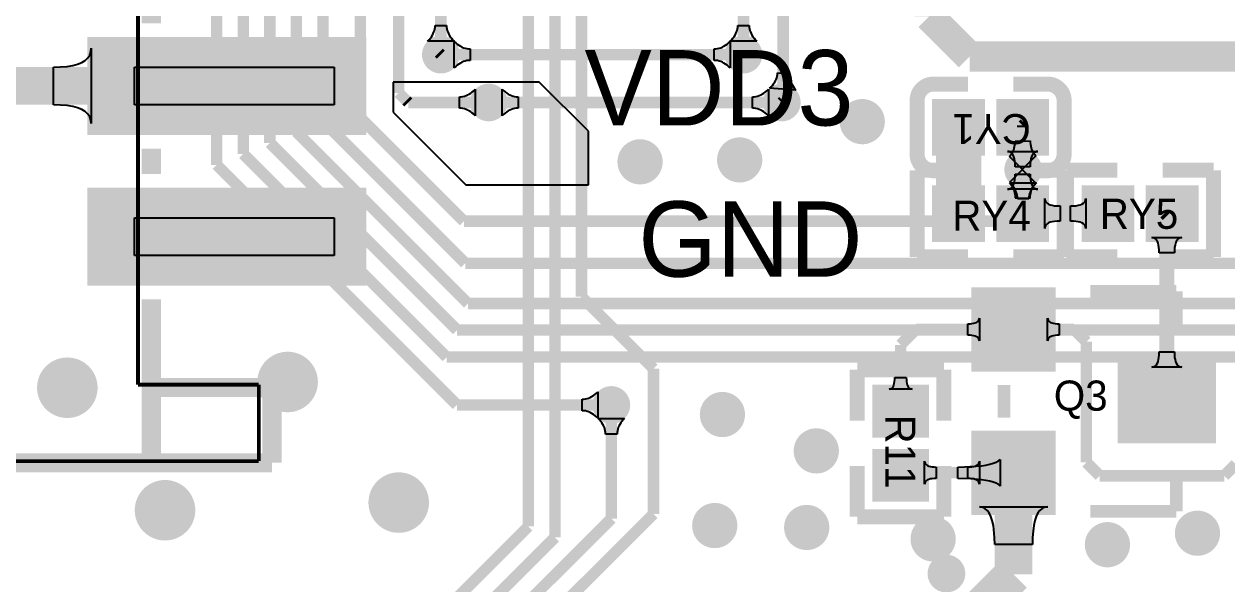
# Model space of a CAD drawing. Extents: x 53.3 to 135, y 28 to 125.4.
# Drawn here: x 81.14 to 97.09, y 59.4 to 66.83 of the extents above; entities that cross this region are included whole.
import ezdxf

# ---------------------------------------------------------------- set-up
doc = ezdxf.new("R2010")
doc.units = 0
doc.header["$MEASUREMENT"] = 0
for name, color, linetype in [('BOTTOMLAYER', 5, 'CONTINUOUS'), ('BOTTOMSOLDER', 6, 'CONTINUOUS'), ('MECHANICAL15', 56, 'CONTINUOUS'), ('MULTILAYER', 9, 'CONTINUOUS'), ('TOPLAYER', 1, 'CONTINUOUS'), ('TOPOVERLAY', 2, 'CONTINUOUS'), ('TOPPASTE', 8, 'CONTINUOUS'), ('TOPSOLDER', 216, 'CONTINUOUS')]:
    doc.layers.add(name, color=color, linetype=linetype)

msp = doc.modelspace()

# ---------------------------------------------------------------- linework, layer by layer
at = {"layer": 'BOTTOMLAYER'}
for p, q in [((86.843337, 66.245999), (86.843337, 66.596001)), ((86.843337, 66.596001), (86.8629, 66.57719)), ((86.8629, 66.57719), (86.882773, 66.56036)), ((86.882773, 66.56036), (86.902958, 66.545511)), ((86.902958, 66.545511), (86.923456, 66.532641)), ((86.923456, 66.532641), (86.944263, 66.521752)), ((86.944263, 66.521752), (86.965381, 66.512841)), ((90.377419, 66.512841), (90.398536, 66.521752)), ((90.398536, 66.521752), (90.419344, 66.532641)), ((90.419344, 66.532641), (90.439842, 66.545511)), ((90.439842, 66.545511), (90.460027, 66.56036)), ((90.460027, 66.56036), (90.4799, 66.57719)), ((90.4799, 66.57719), (90.499463, 66.596001)), ((90.499463, 66.596001), (90.499463, 66.245999)), ((86.965381, 66.512841), (86.986811, 66.50591)), ((86.986811, 66.50591), (87.008551, 66.500962)), ((87.008551, 66.500962), (87.030603, 66.49799)), ((87.030603, 66.49799), (87.052968, 66.497002)), ((87.052968, 66.497002), (87.052968, 66.344998)), ((90.289832, 66.497002), (90.312197, 66.49799)), ((90.289832, 66.344998), (90.289832, 66.497002)), ((90.312197, 66.49799), (90.334249, 66.500962)), ((90.334249, 66.500962), (90.355989, 66.50591)), ((90.355989, 66.50591), (90.377419, 66.512841)), ((86.8629, 66.26481), (86.843337, 66.245999)), ((86.882773, 66.28164), (86.8629, 66.26481)), ((86.902958, 66.296489), (86.882773, 66.28164)), ((86.923456, 66.309359), (86.902958, 66.296489)), ((86.944263, 66.320248), (86.923456, 66.309359)), ((86.965381, 66.329159), (86.944263, 66.320248)), ((86.986811, 66.33609), (86.965381, 66.329159)), ((87.008551, 66.341038), (86.986811, 66.33609)), ((87.030603, 66.34401), (87.008551, 66.341038)), ((87.052968, 66.344998), (87.030603, 66.34401)), ((90.312197, 66.34401), (90.289832, 66.344998)), ((90.334249, 66.341038), (90.312197, 66.34401)), ((90.355989, 66.33609), (90.334249, 66.341038)), ((90.377419, 66.329159), (90.355989, 66.33609)), ((90.398536, 66.320248), (90.377419, 66.329159)), ((90.419344, 66.309359), (90.398536, 66.320248)), ((90.439842, 66.296489), (90.419344, 66.309359)), ((90.460027, 66.28164), (90.439842, 66.296489)), ((90.4799, 66.26481), (90.460027, 66.28164)), ((90.499463, 66.245999), (90.4799, 66.26481)), ((87.9694, 66.0562), (86.032345, 66.0562)), ((86.032345, 66.0562), (86.032345, 65.656455)), ((88.6206, 65.405), (87.9694, 66.0562)), ((87.478337, 65.610999), (87.478337, 65.961001)), ((87.478337, 65.961001), (87.4979, 65.94219)), ((87.4979, 65.94219), (87.517773, 65.92536)), ((87.517773, 65.92536), (87.537958, 65.910511)), ((87.537958, 65.910511), (87.558456, 65.897641)), ((87.558456, 65.897641), (87.579263, 65.886752)), ((87.579263, 65.886752), (87.600381, 65.877841)), ((87.600381, 65.877841), (87.621811, 65.87091)), ((90.863989, 65.87091), (90.885419, 65.877841)), ((90.885419, 65.877841), (90.906537, 65.886752)), ((90.906537, 65.886752), (90.927344, 65.897641)), ((90.927344, 65.897641), (90.947842, 65.910511)), ((90.947842, 65.910511), (90.968027, 65.92536)), ((90.968027, 65.92536), (90.9879, 65.94219)), ((90.9879, 65.94219), (91.007463, 65.961001)), ((91.007463, 65.961001), (91.007463, 65.610999)), ((87.621811, 65.87091), (87.643551, 65.865962)), ((87.643551, 65.865962), (87.665603, 65.86299)), ((87.665603, 65.86299), (87.687968, 65.862002)), ((87.687968, 65.862002), (87.687968, 65.709998)), ((90.797832, 65.862002), (90.820197, 65.86299)), ((90.797832, 65.709998), (90.797832, 65.862002)), ((90.820197, 65.86299), (90.842249, 65.865962)), ((90.842249, 65.865962), (90.863989, 65.87091)), ((86.032345, 65.656455), (86.995, 64.6938)), ((87.4979, 65.62981), (87.478337, 65.610999)), ((87.517773, 65.64664), (87.4979, 65.62981)), ((87.537958, 65.661489), (87.517773, 65.64664)), ((87.558456, 65.674359), (87.537958, 65.661489)), ((87.579263, 65.685248), (87.558456, 65.674359)), ((87.600381, 65.694159), (87.579263, 65.685248)), ((87.621811, 65.70109), (87.600381, 65.694159)), ((87.643551, 65.706038), (87.621811, 65.70109)), ((87.665603, 65.70901), (87.643551, 65.706038)), ((87.687968, 65.709998), (87.665603, 65.70901)), ((90.820197, 65.70901), (90.797832, 65.709998)), ((90.842249, 65.706038), (90.820197, 65.70901)), ((90.863989, 65.70109), (90.842249, 65.706038)), ((90.885419, 65.694159), (90.863989, 65.70109)), ((90.906537, 65.685248), (90.885419, 65.694159)), ((90.927344, 65.674359), (90.906537, 65.685248)), ((90.947842, 65.661489), (90.927344, 65.674359)), ((90.968027, 65.64664), (90.947842, 65.661489)), ((90.9879, 65.62981), (90.968027, 65.64664)), ((91.007463, 65.610999), (90.9879, 65.62981)), ((88.6206, 64.6938), (88.6206, 65.405)), ((86.995, 64.6938), (88.6206, 64.6938)), ((94.23021, 64.6989), (94.211399, 64.718463)), ((94.211399, 64.718463), (94.561401, 64.718463)), ((94.24704, 64.679027), (94.23021, 64.6989)), ((94.261889, 64.658842), (94.24704, 64.679027)), ((94.274759, 64.638344), (94.261889, 64.658842)), ((94.285648, 64.617536), (94.274759, 64.638344)), ((94.294559, 64.596419), (94.285648, 64.617536)), ((94.487152, 64.617536), (94.478241, 64.596419)), ((94.498041, 64.638344), (94.487152, 64.617536)), ((94.510911, 64.658842), (94.498041, 64.638344)), ((94.52576, 64.679027), (94.510911, 64.658842)), ((94.54259, 64.6989), (94.52576, 64.679027)), ((94.561401, 64.718463), (94.54259, 64.6989)), ((94.30149, 64.574989), (94.294559, 64.596419)), ((94.306438, 64.553249), (94.30149, 64.574989)), ((94.30941, 64.531197), (94.306438, 64.553249)), ((94.310398, 64.508832), (94.30941, 64.531197)), ((94.462402, 64.508832), (94.310398, 64.508832)), ((94.46339, 64.531197), (94.462402, 64.508832)), ((94.466362, 64.553249), (94.46339, 64.531197)), ((94.47131, 64.574989), (94.466362, 64.553249)), ((94.478241, 64.596419), (94.47131, 64.574989)), ((88.666744, 61.884441), (88.687242, 61.897311)), ((88.687242, 61.897311), (88.707427, 61.91216)), ((88.707427, 61.91216), (88.7273, 61.92899)), ((88.7273, 61.92899), (88.746863, 61.947801)), ((88.746863, 61.947801), (88.746863, 61.597799)), ((88.537232, 61.848802), (88.559597, 61.84979)), ((88.537232, 61.696798), (88.537232, 61.848802)), ((88.559597, 61.84979), (88.581649, 61.852762)), ((88.581649, 61.852762), (88.603389, 61.85771)), ((88.603389, 61.85771), (88.624819, 61.864641)), ((88.624819, 61.864641), (88.645936, 61.873552)), ((88.645936, 61.873552), (88.666744, 61.884441)), ((88.559597, 61.69581), (88.537232, 61.696798)), ((88.581649, 61.692838), (88.559597, 61.69581)), ((88.603389, 61.68789), (88.581649, 61.692838)), ((88.624819, 61.680959), (88.603389, 61.68789)), ((88.645936, 61.672048), (88.624819, 61.680959)), ((88.666744, 61.661159), (88.645936, 61.672048)), ((88.687242, 61.648289), (88.666744, 61.661159)), ((88.707427, 61.63344), (88.687242, 61.648289)), ((88.7273, 61.61661), (88.707427, 61.63344)), ((88.746863, 61.597799), (88.7273, 61.61661))]:
    msp.add_line(p, q, dxfattribs=at)
at = {"layer": 'BOTTOMLAYER', "const_width": 0.152001}
for points in [[(83.693, 64.957998), (83.693, 85.4456)], [(84.045001, 65.103799), (84.045001, 85.299799)], [(84.397002, 65.2496), (84.397002, 85.153998)], [(84.749002, 65.395401), (84.749002, 85.008197)], [(85.101003, 65.541202), (85.101003, 84.862396)], [(85.598, 65.5828), (85.598, 84.455)], [(86.6394, 66.4464), (86.6648, 66.421)], [(86.6648, 66.421), (90.678, 66.421)], [(87.2998, 65.786), (91.186, 65.786)], [(85.101003, 65.541202), (86.989806, 63.6524)], [(85.598, 65.5828), (86.9696, 64.2112)], [(84.749002, 65.395401), (87.025404, 63.119)], [(84.397002, 65.2496), (86.879603, 62.766999)], [(84.045001, 65.103799), (86.741, 62.4078)], [(83.693, 64.957998), (86.878198, 61.7728)], [(94.3864, 64.389), (94.3864, 64.897)], [(94.2086, 64.2112), (94.3864, 64.389)], [(86.9696, 64.2112), (94.2086, 64.2112)], [(86.989806, 63.6524), (107.2642, 63.6524)], [(87.025404, 63.119), (112.0648, 63.119)], [(86.879603, 62.766999), (111.705601, 62.766999)], [(86.741, 62.4078), (111.3028, 62.4078)], [(86.878198, 61.7728), (88.9254, 61.7728)]]:
    msp.add_lwpolyline(points, dxfattribs=at)
at = {"layer": 'BOTTOMLAYER'}
for points, const_width in [([(86.539802, 66.421, 1), (86.789798, 66.421, 1)], 0.249999), ([(90.553002, 66.421, 1), (90.802998, 66.421, 1)], 0.249999), ([(87.174802, 65.786, 1), (87.424798, 65.786, 1)], 0.249999), ([(91.061002, 65.786, 1), (91.310998, 65.786, 1)], 0.249999), ([(92.1028, 65.532, 1), (92.4028, 65.532, 1)], 0.299999), ([(89.1564, 64.9986, 1), (89.4564, 64.9986, 1)], 0.299999), ([(90.4772, 65.024, 1), (90.7772, 65.024, 1)], 0.299999), ([(93.404601, 64.8716, 1), (93.654598, 64.8716, 1)], 0.249999), ([(94.261402, 64.897, 1), (94.511398, 64.897, 1)], 0.249999), ([(84.4828, 62.0776, 1), (84.7828, 62.0776, 1)], 0.299999), ([(81.5618, 62.0014, 1), (81.8618, 62.0014, 1)], 0.299999), ([(88.800402, 61.7728, 1), (89.050398, 61.7728, 1)], 0.249999), ([(90.2486, 61.6458, 1), (90.5486, 61.6458, 1)], 0.299999), ([(91.4932, 61.1632, 1), (91.7932, 61.1632, 1)], 0.299999), ([(85.956, 60.4774, 1), (86.256, 60.4774, 1)], 0.299999), ([(82.8572, 60.3758, 1), (83.1572, 60.3758, 1)], 0.299999), ([(90.147, 60.1726, 1), (90.447, 60.1726, 1)], 0.299999), ([(91.3662, 60.1472, 1), (91.6662, 60.1472, 1)], 0.299999), ([(93.0426, 59.9948, 1), (93.3426, 59.9948, 1)], 0.299999), ([(96.5478, 60.071, 1), (96.8478, 60.071, 1)], 0.299999), ([(95.354, 59.9186, 1), (95.654, 59.9186, 1)], 0.299999)]:
    msp.add_lwpolyline(points, format="xyb", close=True, dxfattribs=dict(at, const_width=const_width))
at = {"layer": 'BOTTOMSOLDER', "const_width": 0.401599}
for points in [[(81.511, 62.0014, 1), (81.9126, 62.0014, 1)], [(84.432, 62.0776, 1), (84.8336, 62.0776, 1)], [(82.8064, 60.3758, 1), (83.208, 60.3758, 1)], [(85.9052, 60.4774, 1), (86.3068, 60.4774, 1)]]:
    msp.add_lwpolyline(points, format="xyb", close=True, dxfattribs=at)
at = {"layer": 'MECHANICAL15'}
for p, q in [((82.601816, 66.255214), (85.251798, 66.255214)), ((82.601816, 65.75519), (82.601816, 66.255214)), ((85.251798, 66.255214), (85.251798, 65.75519)), ((85.251798, 65.75519), (82.601816, 65.75519)), ((82.601816, 64.255218), (85.251798, 64.255218)), ((82.601816, 63.755194), (82.601816, 64.255218)), ((85.251798, 64.255218), (85.251798, 63.755194)), ((85.251798, 63.755194), (82.601816, 63.755194))]:
    msp.add_line(p, q, dxfattribs=at)
at = {"layer": 'MECHANICAL15', "const_width": 0.0508}
for points in [[(82.649568, 62.041532), (82.649568, 71.976488)], [(82.649568, 62.041532), (84.250682, 62.041532)], [(84.250682, 61.027132), (84.250682, 62.041532)], [(76.651129, 61.027132), (84.250682, 61.027132)]]:
    msp.add_lwpolyline(points, dxfattribs=at)
at = {"layer": 'MULTILAYER'}
for points, const_width in [([(86.539802, 66.421, 1), (86.789798, 66.421, 1)], 0.249999), ([(90.553002, 66.421, 1), (90.802998, 66.421, 1)], 0.249999), ([(87.174802, 65.786, 1), (87.424798, 65.786, 1)], 0.249999), ([(91.061002, 65.786, 1), (91.310998, 65.786, 1)], 0.249999), ([(92.1028, 65.532, 1), (92.4028, 65.532, 1)], 0.299999), ([(89.1564, 64.9986, 1), (89.4564, 64.9986, 1)], 0.299999), ([(90.4772, 65.024, 1), (90.7772, 65.024, 1)], 0.299999), ([(93.404601, 64.8716, 1), (93.654598, 64.8716, 1)], 0.249999), ([(94.261402, 64.897, 1), (94.511398, 64.897, 1)], 0.249999), ([(84.4828, 62.0776, 1), (84.7828, 62.0776, 1)], 0.299999), ([(81.5618, 62.0014, 1), (81.8618, 62.0014, 1)], 0.299999), ([(88.800402, 61.7728, 1), (89.050398, 61.7728, 1)], 0.249999), ([(90.2486, 61.6458, 1), (90.5486, 61.6458, 1)], 0.299999), ([(91.4932, 61.1632, 1), (91.7932, 61.1632, 1)], 0.299999), ([(85.956, 60.4774, 1), (86.256, 60.4774, 1)], 0.299999), ([(82.8572, 60.3758, 1), (83.1572, 60.3758, 1)], 0.299999), ([(90.147, 60.1726, 1), (90.447, 60.1726, 1)], 0.299999), ([(91.3662, 60.1472, 1), (91.6662, 60.1472, 1)], 0.299999), ([(93.0426, 59.9948, 1), (93.3426, 59.9948, 1)], 0.299999), ([(96.5478, 60.071, 1), (96.8478, 60.071, 1)], 0.299999), ([(95.354, 59.9186, 1), (95.654, 59.9186, 1)], 0.299999)]:
    msp.add_lwpolyline(points, format="xyb", close=True, dxfattribs=dict(at, const_width=const_width))
at = {"layer": 'TOPLAYER'}
for p, q in [((86.540289, 66.659158), (86.553159, 66.679656)), ((86.553159, 66.679656), (86.564048, 66.700463)), ((86.564048, 66.700463), (86.572959, 66.721581)), ((86.572959, 66.721581), (86.57989, 66.743011)), ((86.57989, 66.743011), (86.584838, 66.764751)), ((86.584838, 66.764751), (86.58781, 66.786803)), ((86.58781, 66.786803), (86.588798, 66.809168)), ((86.588798, 66.809168), (86.740802, 66.809168)), ((86.740802, 66.809168), (86.74179, 66.786803)), ((86.74179, 66.786803), (86.744762, 66.764751)), ((86.744762, 66.764751), (86.74971, 66.743011)), ((86.74971, 66.743011), (86.756641, 66.721581)), ((86.756641, 66.721581), (86.765552, 66.700463)), ((86.765552, 66.700463), (86.776441, 66.679656)), ((86.776441, 66.679656), (86.789311, 66.659158)), ((90.553489, 66.659158), (90.566359, 66.679656)), ((90.566359, 66.679656), (90.577248, 66.700463)), ((90.577248, 66.700463), (90.586159, 66.721581)), ((90.586159, 66.721581), (90.59309, 66.743011)), ((90.59309, 66.743011), (90.598038, 66.764751)), ((90.598038, 66.764751), (90.60101, 66.786803)), ((90.60101, 66.786803), (90.601998, 66.809168)), ((90.601998, 66.809168), (90.754002, 66.809168)), ((90.754002, 66.809168), (90.75499, 66.786803)), ((90.75499, 66.786803), (90.757962, 66.764751)), ((90.757962, 66.764751), (90.76291, 66.743011)), ((90.76291, 66.743011), (90.769841, 66.721581)), ((90.769841, 66.721581), (90.778752, 66.700463)), ((90.778752, 66.700463), (90.789641, 66.679656)), ((90.789641, 66.679656), (90.802511, 66.659158)), ((86.489799, 66.599537), (86.50861, 66.6191)), ((86.839801, 66.599537), (86.489799, 66.599537)), ((86.50861, 66.6191), (86.52544, 66.638973)), ((86.52544, 66.638973), (86.540289, 66.659158)), ((86.789311, 66.659158), (86.80416, 66.638973)), ((86.80416, 66.638973), (86.82099, 66.6191)), ((86.82099, 66.6191), (86.839801, 66.599537)), ((90.502999, 66.599537), (90.52181, 66.6191)), ((90.853001, 66.599537), (90.502999, 66.599537)), ((90.52181, 66.6191), (90.53864, 66.638973)), ((90.53864, 66.638973), (90.553489, 66.659158)), ((90.802511, 66.659158), (90.81736, 66.638973)), ((90.81736, 66.638973), (90.83419, 66.6191)), ((90.83419, 66.6191), (90.853001, 66.599537)), ((81.948259, 66.345201), (81.98326, 66.377701)), ((81.98326, 66.377701), (82.008259, 66.415201)), ((82.008259, 66.415201), (82.02326, 66.4577)), ((82.02326, 66.4577), (82.028259, 66.505201)), ((82.028259, 66.505201), (82.028259, 65.505203)), ((81.52826, 66.255201), (81.623261, 66.257701)), ((81.52826, 65.755202), (81.52826, 66.255201)), ((81.623261, 66.257701), (81.708259, 66.265201)), ((81.708259, 66.265201), (81.78326, 66.277701)), ((81.78326, 66.277701), (81.848259, 66.295201)), ((81.848259, 66.295201), (81.90326, 66.317701)), ((81.90326, 66.317701), (81.948259, 66.345201)), ((91.077191, 66.031829), (91.090671, 66.05128)), ((91.090671, 66.05128), (91.102078, 66.071265)), ((91.102078, 66.071265), (91.11141, 66.09178)), ((91.11141, 66.09178), (91.118667, 66.112832)), ((91.118667, 66.112832), (91.123854, 66.134414)), ((91.123854, 66.134414), (91.126963, 66.15653)), ((91.126963, 66.15653), (91.128002, 66.179179)), ((91.128002, 66.179179), (91.28, 66.167653)), ((91.28, 66.167653), (91.280935, 66.145618)), ((91.280935, 66.145618), (91.283737, 66.123675)), ((91.283737, 66.123675), (91.288408, 66.101826)), ((91.288408, 66.101826), (91.294946, 66.080071)), ((91.294946, 66.080071), (91.303351, 66.058405)), ((91.303351, 66.058405), (91.313625, 66.036833)), ((91.313625, 66.036833), (91.325766, 66.015354)), ((86.977789, 65.87091), (86.999219, 65.877841)), ((86.999219, 65.877841), (87.020336, 65.886752)), ((87.020336, 65.886752), (87.041144, 65.897641)), ((87.041144, 65.897641), (87.061642, 65.910511)), ((87.061642, 65.910511), (87.081827, 65.92536)), ((87.081827, 65.92536), (87.1017, 65.94219)), ((87.1017, 65.94219), (87.121263, 65.961001)), ((87.121263, 65.961001), (87.121263, 65.610999)), ((91.024309, 65.976673), (91.044011, 65.994524)), ((91.373401, 65.951471), (91.024309, 65.976673)), ((91.044011, 65.994524), (91.061639, 66.012911)), ((91.061639, 66.012911), (91.077191, 66.031829)), ((91.325766, 66.015354), (91.339777, 65.993968)), ((91.339777, 65.993968), (91.355654, 65.972672)), ((91.355654, 65.972672), (91.373401, 65.951471)), ((81.623261, 65.752703), (81.52826, 65.755202)), ((81.708259, 65.745203), (81.623261, 65.752703)), ((81.78326, 65.732703), (81.708259, 65.745203)), ((81.848259, 65.715203), (81.78326, 65.732703)), ((86.911632, 65.862002), (86.933997, 65.86299)), ((86.911632, 65.709998), (86.911632, 65.862002)), ((86.933997, 65.86299), (86.956049, 65.865962)), ((86.956049, 65.865962), (86.977789, 65.87091)), ((81.90326, 65.692703), (81.848259, 65.715203)), ((81.948259, 65.665203), (81.90326, 65.692703)), ((81.98326, 65.632703), (81.948259, 65.665203)), ((82.008259, 65.595203), (81.98326, 65.632703)), ((82.02326, 65.552704), (82.008259, 65.595203)), ((86.933997, 65.70901), (86.911632, 65.709998)), ((86.956049, 65.706038), (86.933997, 65.70901)), ((86.977789, 65.70109), (86.956049, 65.706038)), ((86.999219, 65.694159), (86.977789, 65.70109)), ((87.020336, 65.685248), (86.999219, 65.694159)), ((87.041144, 65.674359), (87.020336, 65.685248)), ((87.061642, 65.661489), (87.041144, 65.674359)), ((87.081827, 65.64664), (87.061642, 65.661489)), ((87.1017, 65.62981), (87.081827, 65.64664)), ((87.121263, 65.610999), (87.1017, 65.62981)), ((82.028259, 65.505203), (82.02326, 65.552704)), ((94.276682, 65.224376), (94.278872, 65.248196)), ((94.278872, 65.248196), (94.279601, 65.273039)), ((94.279601, 65.273039), (94.4796, 65.278978)), ((94.4796, 65.278978), (94.48037, 65.25406)), ((94.48037, 65.25406), (94.482676, 65.230263)), ((94.1986, 65.134863), (94.179601, 65.136893)), ((94.179601, 65.136893), (94.5796, 65.136893)), ((94.2156, 65.12877), (94.1986, 65.134863)), ((94.206609, 65.070711), (94.220477, 65.086332)), ((94.556478, 65.080228), (94.206609, 64.723289)), ((94.230601, 65.118618), (94.2156, 65.12877)), ((94.220477, 65.086332), (94.232885, 65.102979)), ((94.243601, 65.104406), (94.230601, 65.118618)), ((94.232885, 65.102979), (94.243835, 65.12065)), ((94.254599, 65.086131), (94.243601, 65.104406)), ((94.243835, 65.12065), (94.253324, 65.139344)), ((94.253324, 65.139344), (94.261353, 65.159064)), ((94.263601, 65.063797), (94.254599, 65.086131)), ((94.261353, 65.159064), (94.267922, 65.179811)), ((94.267922, 65.179811), (94.273032, 65.201582)), ((94.273032, 65.201582), (94.276682, 65.224376)), ((94.482676, 65.230263), (94.486519, 65.207586)), ((94.486519, 65.207586), (94.491901, 65.186032)), ((94.491901, 65.186032), (94.49882, 65.165597)), ((94.504601, 65.086131), (94.4956, 65.063797)), ((94.49882, 65.165597), (94.507276, 65.146283)), ((94.5156, 65.104406), (94.504601, 65.086131)), ((94.507276, 65.146283), (94.517271, 65.128089)), ((94.528599, 65.118618), (94.5156, 65.104406)), ((94.517271, 65.128089), (94.528803, 65.111015)), ((94.543601, 65.12877), (94.528599, 65.118618)), ((94.528803, 65.111015), (94.541871, 65.095062)), ((94.541871, 65.095062), (94.556478, 65.080228)), ((94.560601, 65.134863), (94.543601, 65.12877)), ((94.5796, 65.136893), (94.560601, 65.134863)), ((94.556478, 64.713772), (94.206609, 65.070711)), ((94.270601, 65.037398), (94.263601, 65.063797)), ((94.2756, 65.006941), (94.270601, 65.037398)), ((94.2786, 64.972425), (94.2756, 65.006941)), ((94.279601, 64.933845), (94.2786, 64.972425)), ((94.4796, 64.933845), (94.279601, 64.933845)), ((94.480601, 64.972425), (94.4796, 64.933845)), ((94.483601, 65.006941), (94.480601, 64.972425)), ((94.488599, 65.037398), (94.483601, 65.006941)), ((94.4956, 65.063797), (94.488599, 65.037398)), ((94.270601, 64.732753), (94.2756, 64.762753)), ((94.2756, 64.762753), (94.2786, 64.796751)), ((94.2786, 64.796751), (94.279601, 64.834752)), ((94.279601, 64.834752), (94.4796, 64.834752)), ((94.4796, 64.834752), (94.480601, 64.796751)), ((94.480601, 64.796751), (94.483601, 64.762753)), ((94.483601, 64.762753), (94.488599, 64.732753)), ((94.179601, 64.634753), (94.1986, 64.636752)), ((94.5796, 64.634753), (94.179601, 64.634753)), ((94.1986, 64.636752), (94.2156, 64.642754)), ((94.206609, 64.723289), (94.220477, 64.707668)), ((94.2156, 64.642754), (94.230601, 64.652754)), ((94.220477, 64.707668), (94.232885, 64.691021)), ((94.230601, 64.652754), (94.243601, 64.666752)), ((94.232885, 64.691021), (94.243835, 64.67335)), ((94.243601, 64.666752), (94.254599, 64.684753)), ((94.243835, 64.67335), (94.253324, 64.654656)), ((94.253324, 64.654656), (94.261353, 64.634935)), ((94.254599, 64.684753), (94.263601, 64.706751)), ((94.261353, 64.634935), (94.267922, 64.614189)), ((94.263601, 64.706751), (94.270601, 64.732753)), ((94.267922, 64.614189), (94.273032, 64.592418)), ((94.486519, 64.586414), (94.491901, 64.607968)), ((94.488599, 64.732753), (94.4956, 64.706751)), ((94.491901, 64.607968), (94.49882, 64.628403)), ((94.4956, 64.706751), (94.504601, 64.684753)), ((94.49882, 64.628403), (94.507276, 64.647717)), ((94.504601, 64.684753), (94.5156, 64.666752)), ((94.507276, 64.647717), (94.517271, 64.665911)), ((94.5156, 64.666752), (94.528599, 64.652754)), ((94.517271, 64.665911), (94.528803, 64.682985)), ((94.528599, 64.652754), (94.543601, 64.642754)), ((94.528803, 64.682985), (94.541871, 64.698938)), ((94.541871, 64.698938), (94.556478, 64.713772)), ((94.543601, 64.642754), (94.560601, 64.636752)), ((94.560601, 64.636752), (94.5796, 64.634753)), ((94.273032, 64.592418), (94.276682, 64.569624)), ((94.276682, 64.569624), (94.278872, 64.545804)), ((94.278872, 64.545804), (94.279601, 64.520961)), ((94.279601, 64.520961), (94.4796, 64.515022)), ((94.4796, 64.515022), (94.48037, 64.53994)), ((94.48037, 64.53994), (94.482676, 64.563737)), ((94.482676, 64.563737), (94.486519, 64.586414)), ((94.673501, 64.1128), (94.673501, 64.5128)), ((94.673501, 64.5128), (94.675531, 64.4938)), ((94.675531, 64.4938), (94.681624, 64.4768)), ((94.681624, 64.4768), (94.691777, 64.461799)), ((94.691777, 64.461799), (94.705988, 64.448799)), ((94.705988, 64.448799), (94.724263, 64.437798)), ((95.166132, 64.437798), (95.184407, 64.448799)), ((95.184407, 64.448799), (95.198618, 64.461799)), ((95.198618, 64.461799), (95.208771, 64.4768)), ((95.208771, 64.4768), (95.214864, 64.4938)), ((95.214864, 64.4938), (95.216894, 64.5128)), ((95.216894, 64.5128), (95.216894, 64.1128)), ((94.724263, 64.437798), (94.746597, 64.428799)), ((94.746597, 64.428799), (94.772996, 64.421799)), ((94.772996, 64.421799), (94.803453, 64.4168)), ((94.803453, 64.4168), (94.837969, 64.413801)), ((94.837969, 64.413801), (94.876549, 64.4128)), ((94.876549, 64.4128), (94.876549, 64.2128)), ((95.013846, 64.4128), (95.052426, 64.413801)), ((95.013846, 64.2128), (95.013846, 64.4128)), ((95.052426, 64.413801), (95.086942, 64.4168)), ((95.086942, 64.4168), (95.117399, 64.421799)), ((95.117399, 64.421799), (95.143798, 64.428799)), ((95.143798, 64.428799), (95.166132, 64.437798)), ((94.675531, 64.1318), (94.673501, 64.1128)), ((94.681624, 64.1488), (94.675531, 64.1318)), ((94.691777, 64.163801), (94.681624, 64.1488)), ((94.705988, 64.176801), (94.691777, 64.163801)), ((94.724263, 64.187802), (94.705988, 64.176801)), ((94.746597, 64.196801), (94.724263, 64.187802)), ((94.772996, 64.203801), (94.746597, 64.196801)), ((94.803453, 64.2088), (94.772996, 64.203801)), ((94.837969, 64.211799), (94.803453, 64.2088)), ((94.876549, 64.2128), (94.837969, 64.211799)), ((95.052426, 64.211799), (95.013846, 64.2128)), ((95.086942, 64.2088), (95.052426, 64.211799)), ((95.117399, 64.203801), (95.086942, 64.2088)), ((95.143798, 64.196801), (95.117399, 64.203801)), ((95.166132, 64.187802), (95.143798, 64.196801)), ((95.184407, 64.176801), (95.166132, 64.187802)), ((95.198618, 64.163801), (95.184407, 64.176801)), ((95.208771, 64.1488), (95.198618, 64.163801)), ((95.214864, 64.1318), (95.208771, 64.1488)), ((95.216894, 64.1128), (95.214864, 64.1318)), ((96.1104, 63.991866), (96.0914, 63.993895)), ((96.0914, 63.993895), (96.4914, 63.993895)), ((96.1274, 63.985772), (96.1104, 63.991866)), ((96.142401, 63.97562), (96.1274, 63.985772)), ((96.155401, 63.961409), (96.142401, 63.97562)), ((96.440399, 63.97562), (96.427399, 63.961409)), ((96.4554, 63.985772), (96.440399, 63.97562)), ((96.4724, 63.991866), (96.4554, 63.985772)), ((96.4914, 63.993895), (96.4724, 63.991866)), ((96.166402, 63.943133), (96.155401, 63.961409)), ((96.175401, 63.920799), (96.166402, 63.943133)), ((96.182401, 63.894401), (96.175401, 63.920799)), ((96.1874, 63.863944), (96.182401, 63.894401)), ((96.190399, 63.829428), (96.1874, 63.863944)), ((96.1914, 63.790848), (96.190399, 63.829428)), ((96.392401, 63.829428), (96.3914, 63.790848)), ((96.3954, 63.863944), (96.392401, 63.829428)), ((96.400399, 63.894401), (96.3954, 63.863944)), ((96.407399, 63.920799), (96.400399, 63.894401)), ((96.416398, 63.943133), (96.407399, 63.920799)), ((96.427399, 63.961409), (96.416398, 63.943133)), ((96.3914, 63.790848), (96.1914, 63.790848)), ((93.653247, 62.849613), (93.682127, 62.850372)), ((93.653247, 62.697609), (93.653247, 62.849613)), ((93.682127, 62.850372), (93.707966, 62.852651)), ((93.707966, 62.852651), (93.730768, 62.85645)), ((93.730768, 62.85645), (93.750529, 62.861772)), ((93.750529, 62.861772), (93.767247, 62.868612)), ((93.767247, 62.868612), (93.780927, 62.876971)), ((93.780927, 62.876971), (93.791568, 62.886852)), ((93.791568, 62.886852), (93.799167, 62.898251)), ((93.799167, 62.898251), (93.803729, 62.911172)), ((93.803729, 62.911172), (93.805248, 62.925612)), ((93.805248, 62.925612), (93.805248, 62.62161)), ((94.710504, 62.62161), (94.710504, 62.925612)), ((94.710504, 62.925612), (94.712053, 62.911172)), ((94.712053, 62.911172), (94.716707, 62.898251)), ((94.716707, 62.898251), (94.724459, 62.886852)), ((94.724459, 62.886852), (94.735312, 62.876971)), ((94.735312, 62.876971), (94.749267, 62.868612)), ((94.749267, 62.868612), (94.76632, 62.861772)), ((94.76632, 62.861772), (94.786478, 62.85645)), ((94.786478, 62.85645), (94.809737, 62.852651)), ((94.809737, 62.852651), (94.836094, 62.850372)), ((94.836094, 62.850372), (94.865553, 62.849613)), ((94.865553, 62.849613), (94.865553, 62.697609)), ((93.682127, 62.696849), (93.653247, 62.697609)), ((93.707966, 62.694571), (93.682127, 62.696849)), ((93.730768, 62.690771), (93.707966, 62.694571)), ((93.750529, 62.68545), (93.730768, 62.690771)), ((94.786478, 62.690771), (94.76632, 62.68545)), ((94.809737, 62.694571), (94.786478, 62.690771)), ((94.836094, 62.696849), (94.809737, 62.694571)), ((94.865553, 62.697609), (94.836094, 62.696849)), ((93.767247, 62.67861), (93.750529, 62.68545)), ((93.780927, 62.670251), (93.767247, 62.67861)), ((93.791568, 62.66037), (93.780927, 62.670251)), ((93.799167, 62.64897), (93.791568, 62.66037)), ((93.803729, 62.636049), (93.799167, 62.64897)), ((93.805248, 62.62161), (93.803729, 62.636049)), ((94.712053, 62.636049), (94.710504, 62.62161)), ((94.716707, 62.64897), (94.712053, 62.636049)), ((94.724459, 62.66037), (94.716707, 62.64897)), ((94.735312, 62.670251), (94.724459, 62.66037)), ((94.749267, 62.67861), (94.735312, 62.670251)), ((94.76632, 62.68545), (94.749267, 62.67861)), ((96.175401, 62.3478), (96.182401, 62.374198)), ((96.182401, 62.374198), (96.1874, 62.404655)), ((96.1874, 62.404655), (96.190399, 62.439172)), ((96.190399, 62.439172), (96.1914, 62.477752)), ((96.1914, 62.477752), (96.3914, 62.477752)), ((96.3914, 62.477752), (96.392401, 62.439172)), ((96.392401, 62.439172), (96.3954, 62.404655)), ((96.3954, 62.404655), (96.400399, 62.374198)), ((96.400399, 62.374198), (96.407399, 62.3478)), ((96.0914, 62.274704), (96.1104, 62.276733)), ((96.4914, 62.274704), (96.0914, 62.274704)), ((96.1104, 62.276733), (96.1274, 62.282827)), ((96.1274, 62.282827), (96.142401, 62.292979)), ((96.142401, 62.292979), (96.155401, 62.307191)), ((96.155401, 62.307191), (96.166402, 62.325466)), ((96.166402, 62.325466), (96.175401, 62.3478)), ((96.407399, 62.3478), (96.416398, 62.325466)), ((96.416398, 62.325466), (96.427399, 62.307191)), ((96.427399, 62.307191), (96.440399, 62.292979)), ((96.440399, 62.292979), (96.4554, 62.282827)), ((96.4554, 62.282827), (96.4724, 62.276733)), ((96.4724, 62.276733), (96.4914, 62.274704)), ((92.672639, 62.039518), (92.67796, 62.059675)), ((92.67796, 62.059675), (92.68176, 62.082934)), ((92.68176, 62.082934), (92.684039, 62.109292)), ((92.684039, 62.109292), (92.684798, 62.13875)), ((92.684798, 62.13875), (92.836802, 62.13875)), ((92.836802, 62.13875), (92.837561, 62.109292)), ((92.837561, 62.109292), (92.83984, 62.082934)), ((92.83984, 62.082934), (92.84364, 62.059675)), ((92.84364, 62.059675), (92.848961, 62.039518)), ((92.608799, 61.983701), (92.623239, 61.985251)), ((92.912801, 61.983701), (92.608799, 61.983701)), ((92.623239, 61.985251), (92.63616, 61.989904)), ((92.63616, 61.989904), (92.647559, 61.997656)), ((92.647559, 61.997656), (92.65744, 62.008509)), ((92.65744, 62.008509), (92.665799, 62.022464)), ((92.665799, 62.022464), (92.672639, 62.039518)), ((92.848961, 62.039518), (92.855801, 62.022464)), ((92.855801, 62.022464), (92.86416, 62.008509)), ((92.86416, 62.008509), (92.874041, 61.997656)), ((92.874041, 61.997656), (92.88544, 61.989904)), ((92.88544, 61.989904), (92.898361, 61.985251)), ((92.898361, 61.985251), (92.912801, 61.983701)), ((88.76921, 61.5747), (88.750399, 61.594263)), ((88.750399, 61.594263), (89.100401, 61.594263)), ((88.78604, 61.554827), (88.76921, 61.5747)), ((89.08159, 61.5747), (89.06476, 61.554827)), ((89.100401, 61.594263), (89.08159, 61.5747)), ((88.800889, 61.534642), (88.78604, 61.554827)), ((88.813759, 61.514144), (88.800889, 61.534642)), ((88.824648, 61.493336), (88.813759, 61.514144)), ((88.833559, 61.472219), (88.824648, 61.493336)), ((88.84049, 61.450789), (88.833559, 61.472219)), ((88.845438, 61.429049), (88.84049, 61.450789)), ((88.84841, 61.406997), (88.845438, 61.429049)), ((89.005362, 61.429049), (89.00239, 61.406997)), ((89.01031, 61.450789), (89.005362, 61.429049)), ((89.017241, 61.472219), (89.01031, 61.450789)), ((89.026152, 61.493336), (89.017241, 61.472219)), ((89.037041, 61.514144), (89.026152, 61.493336)), ((89.049911, 61.534642), (89.037041, 61.514144)), ((89.06476, 61.554827), (89.049911, 61.534642)), ((88.849398, 61.384632), (88.84841, 61.406997)), ((89.001402, 61.384632), (88.849398, 61.384632)), ((89.00239, 61.406997), (89.001402, 61.384632)), ((93.079705, 60.721588), (93.079705, 61.02559)), ((93.079705, 61.02559), (93.081254, 61.011151)), ((93.081254, 61.011151), (93.085907, 60.99823)), ((93.085907, 60.99823), (93.093659, 60.98683)), ((93.093659, 60.98683), (93.104513, 60.976949)), ((93.104513, 60.976949), (93.118468, 60.96859)), ((93.118468, 60.96859), (93.135521, 60.96175)), ((93.135521, 60.96175), (93.155679, 60.956429)), ((93.155679, 60.956429), (93.178937, 60.952629)), ((93.178937, 60.952629), (93.205295, 60.950351)), ((93.205295, 60.950351), (93.234754, 60.949591)), ((93.234754, 60.949591), (93.234754, 60.797587)), ((93.521233, 60.949591), (93.609737, 60.950599)), ((93.521233, 60.797587), (93.521233, 60.949591)), ((93.609737, 60.950599), (93.832108, 60.965733)), ((93.653247, 60.949591), (93.682127, 60.950351)), ((93.653247, 60.797587), (93.653247, 60.949591)), ((93.682127, 60.950351), (93.707966, 60.952629)), ((93.707966, 60.952629), (93.730768, 60.956429)), ((93.730768, 60.956429), (93.750529, 60.96175)), ((93.750529, 60.96175), (93.767247, 60.96859)), ((93.767247, 60.96859), (93.780927, 60.976949)), ((93.780927, 60.976949), (93.791568, 60.98683)), ((93.791568, 60.98683), (93.799167, 60.99823)), ((93.799167, 60.99823), (93.803729, 61.011151)), ((93.803729, 61.011151), (93.805248, 61.02559)), ((93.805248, 61.02559), (93.805248, 60.721588)), ((93.832108, 60.965733), (93.891852, 60.974811)), ((93.891852, 60.974811), (93.94441, 60.985908)), ((93.94441, 60.985908), (93.989774, 60.999025)), ((93.989774, 60.999025), (94.02795, 61.014158)), ((94.02795, 61.014158), (94.058936, 61.031308)), ((94.058936, 61.031308), (94.082733, 61.050475)), ((94.082733, 61.050475), (94.082733, 60.696704)), ((93.118468, 60.778588), (93.104513, 60.770229)), ((93.135521, 60.785428), (93.118468, 60.778588)), ((93.155679, 60.79075), (93.135521, 60.785428)), ((93.178937, 60.794549), (93.155679, 60.79075)), ((93.205295, 60.796828), (93.178937, 60.794549)), ((93.234754, 60.797587), (93.205295, 60.796828)), ((93.69105, 60.793554), (93.521233, 60.797587)), ((93.682127, 60.796828), (93.653247, 60.797587)), ((93.707966, 60.794549), (93.682127, 60.796828)), ((93.832108, 60.781446), (93.69105, 60.793554)), ((93.730768, 60.79075), (93.707966, 60.794549)), ((93.750529, 60.785428), (93.730768, 60.79075)), ((93.767247, 60.778588), (93.750529, 60.785428)), ((93.780927, 60.770229), (93.767247, 60.778588)), ((93.891852, 60.772368), (93.832108, 60.781446)), ((93.94441, 60.76127), (93.891852, 60.772368)), ((93.081254, 60.736028), (93.079705, 60.721588)), ((93.085907, 60.748949), (93.081254, 60.736028)), ((93.093659, 60.760348), (93.085907, 60.748949)), ((93.104513, 60.770229), (93.093659, 60.760348)), ((93.791568, 60.760348), (93.780927, 60.770229)), ((93.799167, 60.748949), (93.791568, 60.760348)), ((93.803729, 60.736028), (93.799167, 60.748949)), ((93.805248, 60.721588), (93.803729, 60.736028)), ((93.989774, 60.748154), (93.94441, 60.76127)), ((94.02795, 60.733021), (93.989774, 60.748154)), ((94.058936, 60.71587), (94.02795, 60.733021)), ((94.082733, 60.696704), (94.058936, 60.71587)), ((93.844036, 60.414438), (93.805248, 60.419437)), ((93.805248, 60.419437), (94.713552, 60.419437)), ((93.878743, 60.399437), (93.844036, 60.414438)), ((93.909365, 60.374439), (93.878743, 60.399437)), ((93.935906, 60.339437), (93.909365, 60.374439)), ((93.958362, 60.294439), (93.935906, 60.339437)), ((93.976736, 60.239438), (93.958362, 60.294439)), ((94.560438, 60.294439), (94.542064, 60.239438)), ((94.582894, 60.339437), (94.560438, 60.294439)), ((94.609435, 60.374439), (94.582894, 60.339437)), ((94.640057, 60.399437), (94.609435, 60.374439)), ((94.674764, 60.414438), (94.640057, 60.399437)), ((94.713552, 60.419437), (94.674764, 60.414438)), ((93.991026, 60.174439), (93.976736, 60.239438)), ((94.007358, 60.014439), (93.991026, 60.174439)), ((94.527774, 60.174439), (94.517566, 60.099438)), ((94.542064, 60.239438), (94.527774, 60.174439)), ((94.0094, 59.919438), (94.007358, 60.014439)), ((94.511442, 60.014439), (94.5094, 59.919438)), ((94.517566, 60.099438), (94.511442, 60.014439)), ((94.5094, 59.919438), (94.0094, 59.919438))]:
    msp.add_line(p, q, dxfattribs=at)
for points, const_width in [([(87.825801, 60.16088), (87.825801, 77.924805)], 0.152001), ([(88.177802, 60.015079), (88.177802, 77.779004)], 0.152001), ([(88.529803, 63.209797), (88.529803, 77.633203)], 0.152001), ([(90.678, 66.421), (90.678, 73.0504)], 0.152001), ([(91.204001, 65.804001), (91.204001, 72.662001)], 0.152001), ([(93.1418, 66.929), (93.1418, 71.4248)], 0.399999), ([(86.6648, 66.421), (86.6648, 69.8246)], 0.152001), ([(86.106, 65.913), (86.106, 67.8688)], 0.152001), ([(93.1418, 66.929), (93.6752, 66.3956)], 0.399999), ([(93.6752, 66.3956), (99.3902, 66.3956)], 0.399999), ([(78.9178, 66.005202), (83.825207, 66.005202)], 0.499999), ([(86.106, 65.913), (86.2076, 65.8114)], 0.152001), ([(86.2076, 65.8114), (86.233, 65.786)], 0.152001), ([(91.186, 65.786), (91.204001, 65.804001)], 0.152001), ([(86.233, 65.786), (87.2998, 65.786)], 0.152001), ([(93.5296, 64.312803), (93.5296, 65.455797)], 0.599999), ([(94.379598, 65.481195), (94.405, 65.506597)], 0.152001), ([(94.379598, 65.455797), (94.379598, 65.481195)], 0.152001), ([(94.3796, 64.312803), (94.3796, 65.455797)], 0.2), ([(93.529597, 64.3128), (93.5296, 64.312803)], 0.599999), ([(94.379598, 64.3128), (95.510797, 64.3128)], 0.2), ([(94.379598, 64.3128), (94.3796, 64.312803)], 0.152001), ([(96.259198, 64.3128), (96.2914, 64.280598)], 0.152001), ([(96.2914, 61.8236), (96.2914, 64.280598)], 0.2), ([(88.529803, 63.209797), (89.4842, 62.2554)], 0.152001), ([(92.7608, 62.570411), (92.964, 62.773611)], 0.152001), ([(92.964, 62.773611), (94.2594, 62.773611)], 0.152001), ([(94.2594, 62.773611), (95.061989, 62.773611)], 0.152001), ([(95.061989, 62.773611), (95.2246, 62.611)], 0.152001), ([(95.2246, 61.0108), (95.2246, 62.611)], 0.152001), ([(92.7608, 61.689798), (92.7608, 62.570411)], 0.152001), ([(89.4842, 60.325874), (89.4842, 62.2554)], 0.152001), ([(88.9254, 60.264876), (88.9254, 61.7728)], 0.152001), ([(94.2594, 59.5254), (94.2594, 60.873589)], 0.499999), ([(92.7608, 60.873589), (94.2594, 60.873589)], 0.152001), ([(95.2246, 61.0108), (95.4024, 60.833)], 0.152001), ([(97.0534, 60.833), (97.2058, 60.9854)], 0.152001), ([(95.4024, 60.833), (97.0534, 60.833)], 0.152001), ([(85.832925, 57.1724), (88.9254, 60.264876)], 0.152001), ([(85.927326, 56.769), (89.4842, 60.325874)], 0.152001), ([(85.541322, 57.876402), (87.825801, 60.16088)], 0.152001), ([(85.687124, 57.524401), (88.177802, 60.015079)], 0.152001), ([(93.468998, 58.734998), (94.2594, 59.5254)], 0.499999)]:
    msp.add_lwpolyline(points, dxfattribs=dict(at, const_width=const_width))
for points, const_width in [([(86.539802, 66.421, 1), (86.789798, 66.421, 1)], 0.249999), ([(90.553002, 66.421, 1), (90.802998, 66.421, 1)], 0.249999), ([(87.174802, 65.786, 1), (87.424798, 65.786, 1)], 0.249999), ([(91.061002, 65.786, 1), (91.310998, 65.786, 1)], 0.249999), ([(92.1028, 65.532, 1), (92.4028, 65.532, 1)], 0.299999), ([(89.1564, 64.9986, 1), (89.4564, 64.9986, 1)], 0.299999), ([(90.4772, 65.024, 1), (90.7772, 65.024, 1)], 0.299999), ([(93.404601, 64.8716, 1), (93.654598, 64.8716, 1)], 0.249999), ([(94.261402, 64.897, 1), (94.511398, 64.897, 1)], 0.249999), ([(84.4828, 62.0776, 1), (84.7828, 62.0776, 1)], 0.299999), ([(81.5618, 62.0014, 1), (81.8618, 62.0014, 1)], 0.299999), ([(88.800402, 61.7728, 1), (89.050398, 61.7728, 1)], 0.249999), ([(90.2486, 61.6458, 1), (90.5486, 61.6458, 1)], 0.299999), ([(91.4932, 61.1632, 1), (91.7932, 61.1632, 1)], 0.299999), ([(85.956, 60.4774, 1), (86.256, 60.4774, 1)], 0.299999), ([(82.8572, 60.3758, 1), (83.1572, 60.3758, 1)], 0.299999), ([(90.147, 60.1726, 1), (90.447, 60.1726, 1)], 0.299999), ([(91.3662, 60.1472, 1), (91.6662, 60.1472, 1)], 0.299999), ([(93.0426, 59.9948, 1), (93.3426, 59.9948, 1)], 0.299999), ([(96.5478, 60.071, 1), (96.8478, 60.071, 1)], 0.299999), ([(95.354, 59.9186, 1), (95.654, 59.9186, 1)], 0.299999)]:
    msp.add_lwpolyline(points, format="xyb", close=True, dxfattribs=dict(at, const_width=const_width))
for points in [[(82.025211, 66.605201), (82.025211, 65.405203), (85.625203, 66.605201), (85.625203, 65.405203)], [(93.829599, 65.780798), (93.2296, 65.780798), (93.829599, 65.130797), (93.2296, 65.130797)], [(94.6796, 65.780798), (94.079601, 65.780798), (94.6796, 65.130797), (94.079601, 65.130797)], [(82.025211, 64.605205), (82.025211, 63.405207), (85.625203, 64.605205), (85.625203, 63.405207)], [(93.829596, 64.637801), (93.229598, 64.637801), (93.829596, 63.987799), (93.229598, 63.987799)], [(94.679597, 64.637801), (94.079598, 64.637801), (94.679597, 63.987799), (94.079598, 63.987799)], [(95.810796, 64.637801), (95.210798, 64.637801), (95.810796, 63.987799), (95.210798, 63.987799)], [(96.660797, 64.637801), (96.060798, 64.637801), (96.660797, 63.987799), (96.060798, 63.987799)], [(93.8022, 63.230811), (93.8022, 62.316411), (94.7166, 63.230811), (94.7166, 62.316411)], [(95.741401, 62.2808), (95.741401, 61.3664), (96.841399, 62.2808), (96.841399, 61.3664)], [(92.435799, 61.989797), (92.435799, 61.389798), (93.085801, 61.989797), (93.085801, 61.389798)], [(93.8022, 61.330789), (93.8022, 60.416389), (94.7166, 61.330789), (94.7166, 60.416389)], [(92.435799, 61.139796), (92.435799, 60.539798), (93.085801, 61.139796), (93.085801, 60.539798)]]:
    msp.add_solid(points, dxfattribs=at)
at = {"layer": 'TOPOVERLAY'}
for points, const_width in [([(82.825209, 66.836341), (82.825209, 67.174059)], 0.254), ([(93.204599, 66.0308), (93.654601, 66.0308)], 0.2), ([(94.254597, 66.030798), (94.704598, 66.030798)], 0.2), ([(92.979603, 65.100805), (92.979603, 65.810801)], 0.2), ([(94.929597, 65.100799), (94.929597, 65.810795)], 0.2), ([(82.825209, 64.836345), (82.825209, 65.174063)], 0.254), ([(92.979601, 64.887803), (93.654601, 64.887803)], 0.2), ([(92.979601, 63.737802), (92.979601, 64.887803)], 0.2), ([(93.204601, 64.880802), (93.654603, 64.880802)], 0.2), ([(94.254599, 64.887803), (94.929599, 64.887803)], 0.2), ([(94.254599, 64.8808), (94.704601, 64.8808)], 0.2), ([(94.929599, 63.737802), (94.929599, 64.887803)], 0.2), ([(94.960801, 64.887803), (95.635801, 64.887803)], 0.2), ([(94.960801, 63.737802), (94.960801, 64.887803)], 0.2), ([(96.235799, 64.887803), (96.910799, 64.887803)], 0.2), ([(96.910799, 63.737802), (96.910799, 64.887803)], 0.2), ([(92.979601, 63.737802), (93.654601, 63.737802)], 0.2), ([(94.254599, 63.737802), (94.929599, 63.737802)], 0.2), ([(94.960801, 63.737802), (95.635801, 63.737802)], 0.2), ([(96.235799, 63.737802), (96.910799, 63.737802)], 0.2), ([(95.2754, 63.281611), (96.4184, 63.281611)], 0.17), ([(96.4184, 62.773611), (96.4184, 63.281611)], 0.17), ([(82.825209, 61.005212), (82.825209, 63.174067)], 0.254), ([(92.185797, 62.239799), (93.335798, 62.239799)], 0.2), ([(92.185797, 61.564799), (92.185797, 62.239799)], 0.2), ([(93.335798, 61.564799), (93.335798, 62.239799)], 0.2), ([(82.825209, 62.00521), (84.425206, 62.00521)], 0.254), ([(84.425206, 61.005212), (84.425206, 62.00521)], 0.254), ([(94.1324, 61.605211), (94.1324, 62.037011)], 0.17), ([(80.356354, 61.005212), (82.825209, 61.005212)], 0.254), ([(82.825209, 61.005212), (84.425206, 61.005212)], 0.254), ([(92.185797, 60.289801), (92.185797, 60.964801)], 0.2), ([(93.335798, 60.289801), (93.335798, 60.964801)], 0.2), ([(96.4184, 60.360611), (96.4184, 60.868611)], 0.17), ([(92.185797, 60.289801), (93.335798, 60.289801)], 0.2), ([(95.2754, 60.360611), (96.4184, 60.360611)], 0.17)]:
    msp.add_lwpolyline(points, dxfattribs=dict(at, const_width=const_width))
at = {"layer": 'TOPOVERLAY', "const_width": 0.2}
for points in [[(92.979603, 65.810803, -0.414214), (93.199603, 66.030803)], [(94.709602, 66.030795, -0.414214), (94.929602, 65.810795)], [(93.199603, 64.880802, -0.414214), (92.979603, 65.100802)], [(94.929602, 65.100799, -0.414214), (94.709602, 64.8808)]]:
    msp.add_lwpolyline(points, format="xyb", dxfattribs=at)
at = {"layer": 'TOPOVERLAY'}
for points, const_width in [([(93.149603, 66.030803, 1), (93.249603, 66.030803, 1)], 0.1), ([(94.659602, 66.030795, 1), (94.759602, 66.030795, 1)], 0.1), ([(92.929603, 65.810803, 1), (93.029603, 65.810803, 1)], 0.1), ([(94.879602, 65.810795, 1), (94.979602, 65.810795, 1)], 0.1), ([(92.929603, 65.100802, 1), (93.029603, 65.100802, 1)], 0.1), ([(94.879602, 65.100799, 1), (94.979602, 65.100799, 1)], 0.1), ([(93.149603, 64.880802, 1), (93.249603, 64.880802, 1)], 0.1), ([(94.659602, 64.8808, 1), (94.759602, 64.8808, 1)], 0.1), ([(93.493996, 59.534999, 1), (93.243994, 59.534999, 1)], 0.249999), ([(93.181495, 59.534999, 1), (93.306494, 59.534999, 1)], 0.124998), ([(93.431497, 59.534999, 1), (93.556496, 59.534999, 1)], 0.124998)]:
    msp.add_lwpolyline(points, format="xyb", close=True, dxfattribs=dict(at, const_width=const_width))
at = {"layer": 'TOPPASTE'}
for points in [[(82.025211, 66.605201), (82.025211, 65.405203), (85.625203, 66.605201), (85.625203, 65.405203)], [(93.829599, 65.780798), (93.2296, 65.780798), (93.829599, 65.130797), (93.2296, 65.130797)], [(94.6796, 65.780798), (94.079601, 65.780798), (94.6796, 65.130797), (94.079601, 65.130797)], [(82.025211, 64.605205), (82.025211, 63.405207), (85.625203, 64.605205), (85.625203, 63.405207)], [(93.829596, 64.637801), (93.229598, 64.637801), (93.829596, 63.987799), (93.229598, 63.987799)], [(94.679597, 64.637801), (94.079598, 64.637801), (94.679597, 63.987799), (94.079598, 63.987799)], [(95.810796, 64.637801), (95.210798, 64.637801), (95.810796, 63.987799), (95.210798, 63.987799)], [(96.660797, 64.637801), (96.060798, 64.637801), (96.660797, 63.987799), (96.060798, 63.987799)], [(93.8022, 63.230811), (93.8022, 62.316411), (94.7166, 63.230811), (94.7166, 62.316411)], [(95.741401, 62.2808), (95.741401, 61.3664), (96.841399, 62.2808), (96.841399, 61.3664)], [(92.435799, 61.989797), (92.435799, 61.389798), (93.085801, 61.989797), (93.085801, 61.389798)], [(93.8022, 61.330789), (93.8022, 60.416389), (94.7166, 61.330789), (94.7166, 60.416389)], [(92.435799, 61.139796), (92.435799, 60.539798), (93.085801, 61.139796), (93.085801, 60.539798)]]:
    msp.add_solid(points, dxfattribs=at)
at = {"layer": 'TOPSOLDER', "const_width": 0.401599}
for points in [[(81.511, 62.0014, 1), (81.9126, 62.0014, 1)], [(84.432, 62.0776, 1), (84.8336, 62.0776, 1)], [(82.8064, 60.3758, 1), (83.208, 60.3758, 1)], [(85.9052, 60.4774, 1), (86.3068, 60.4774, 1)]]:
    msp.add_lwpolyline(points, format="xyb", close=True, dxfattribs=at)
at = {"layer": 'TOPSOLDER'}
for points in [[(81.975198, 66.655213), (81.975198, 65.355191), (85.675216, 66.655213), (85.675216, 65.355191)], [(93.880399, 65.831598), (93.1788, 65.831598), (93.880399, 65.079997), (93.1788, 65.079997)], [(94.7304, 65.831598), (94.028801, 65.831598), (94.7304, 65.079997), (94.028801, 65.079997)], [(81.975198, 64.655217), (81.975198, 63.355195), (85.675216, 64.655217), (85.675216, 63.355195)], [(93.880396, 64.688601), (93.178798, 64.688601), (93.880396, 63.936999), (93.178798, 63.936999)], [(94.730397, 64.688601), (94.028798, 64.688601), (94.730397, 63.936999), (94.028798, 63.936999)], [(95.861596, 64.688601), (95.159998, 64.688601), (95.861596, 63.936999), (95.159998, 63.936999)], [(96.711597, 64.688601), (96.009998, 64.688601), (96.711597, 63.936999), (96.009998, 63.936999)], [(93.7006, 63.332411), (93.7006, 62.214811), (94.8182, 63.332411), (94.8182, 62.214811)], [(95.639801, 62.3824), (95.639801, 61.2648), (96.942999, 62.3824), (96.942999, 61.2648)], [(92.384999, 62.040597), (92.384999, 61.338998), (93.136601, 62.040597), (93.136601, 61.338998)], [(93.7006, 61.432389), (93.7006, 60.314789), (94.8182, 61.432389), (94.8182, 60.314789)], [(92.384999, 61.190596), (92.384999, 60.488998), (93.136601, 61.190596), (93.136601, 60.488998)]]:
    msp.add_solid(points, dxfattribs=at)

# ---------------------------------------------------------------- texts
at = {"layer": 'TOPOVERLAY'}
for s, height, p in [('VDD3', 1.000001, (88.5698, 65.4812)), ('GND', 1.000001, (89.283931, 63.4746)), ('RY4', 0.399999, (93.4466, 64.0842)), ('RY5', 0.399999, (95.4024, 64.1096)), ('Q3', 0.399999, (94.7928, 61.6966))]:
    msp.add_text(s, height=height, dxfattribs=at).set_placement(p)
for s, rotation, p in [('CY1', 180, (94.488, 65.6336)), ('R11', 270, (92.5576, 61.6458))]:
    msp.add_text(s, height=0.399999, rotation=rotation, dxfattribs=at).set_placement(p)

doc.saveas('drawing.dxf')
